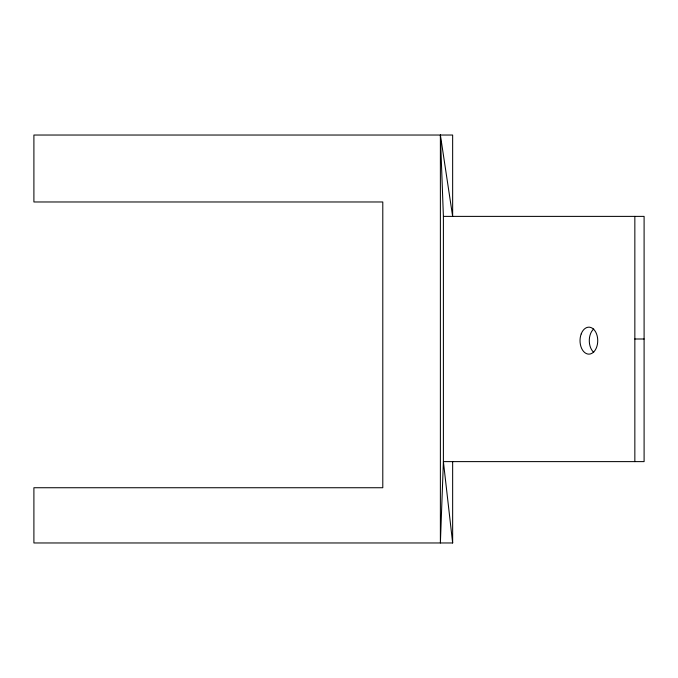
<?xml version="1.0" encoding="UTF-8"?>
<svg xmlns="http://www.w3.org/2000/svg" width="678" height="678" viewBox="0 0 678 678"><rect width="100%" height="100%" fill="white"/><g stroke="black" fill="none" stroke-linecap="round" stroke-linejoin="round"><path stroke-width="1.02" d="M440.386 135.032L443.395 216.384L644.1 216.384L644.1 461.616L443.395 461.616L440.386 542.968L440.386 135.032L452.65 216.384L452.65 135.032L33.9 135.032L33.9 201.976L382.79 201.976L382.79 487.736L33.9 487.736L33.9 542.968L452.65 542.968L452.65 461.591M634.845 339L644.1 339M452.65 542.968L443.395 461.616L443.395 216.384M634.845 216.384L634.845 461.616M593.708 352.331A13.484 8.848 90 0 1 593.708 328.974M581.216 333.907A13.484 8.848 90 0 0 588.877 354.145A13.484 8.848 90 0 0 596.547 333.907A13.484 8.848 90 0 0 581.216 333.907"/></g></svg>
